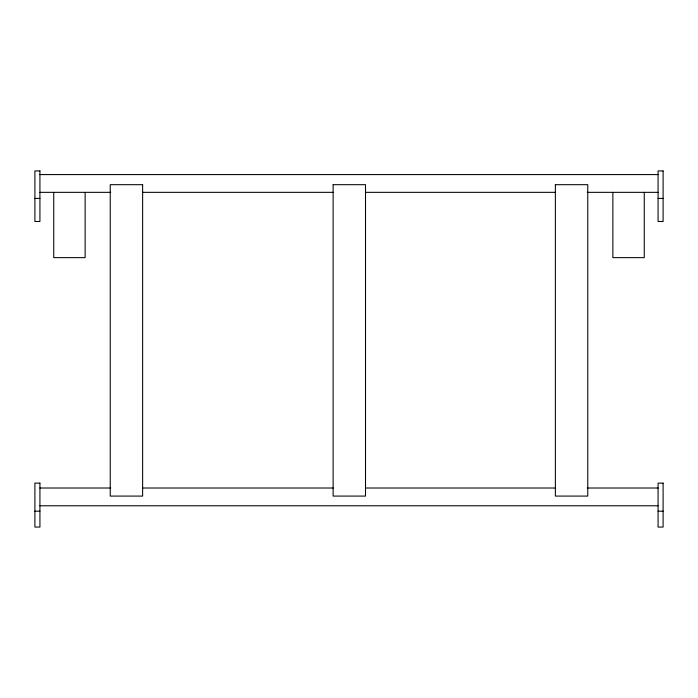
<?xml version="1.0" encoding="UTF-8"?>
<svg xmlns="http://www.w3.org/2000/svg" width="698" height="698" viewBox="0 0 698 698"><rect width="100%" height="100%" fill="white"/><g stroke="black" fill="none" stroke-linecap="round" stroke-linejoin="round"><path stroke-width="1.05" d="M39.926 174.579L658.074 174.579M39.926 192.343L110.79 192.343M142.401 192.343L333.19 192.343M365.9 192.343L555.599 192.343M587.21 192.343L658.074 192.343M34.9 198.415L39.926 198.415M658.074 198.415L663.1 198.415M39.926 488.015L110.79 488.015M142.401 488.015L333.19 488.015M365.9 488.015L555.599 488.015M587.21 488.015L658.074 488.015M39.926 505.78L658.074 505.78M34.9 511.189L39.926 511.189M658.074 511.189L663.1 511.189M644.263 192.343L644.263 257.641L612.87 257.641L612.87 192.343M85.13 192.343L85.13 257.641L53.737 257.641L53.737 192.343M333.121 184.682L333.121 496.086L365.508 496.086L365.508 184.682L333.121 184.682M555.372 184.682L555.372 496.086L587.76 496.086L587.76 184.682L555.372 184.682M39.926 170.931L34.9 170.931L34.9 221.493L39.926 221.493L39.926 170.931M663.1 170.931L658.074 170.931L658.074 221.493L663.1 221.493L663.1 170.931M142.628 184.682L110.24 184.682L110.24 496.086L142.628 496.086L142.628 184.682M39.926 483.121L34.9 483.121L34.9 527.069L39.926 527.069L39.926 483.121M663.1 483.121L658.074 483.121L658.074 527.069L663.1 527.069L663.1 483.121"/></g></svg>
